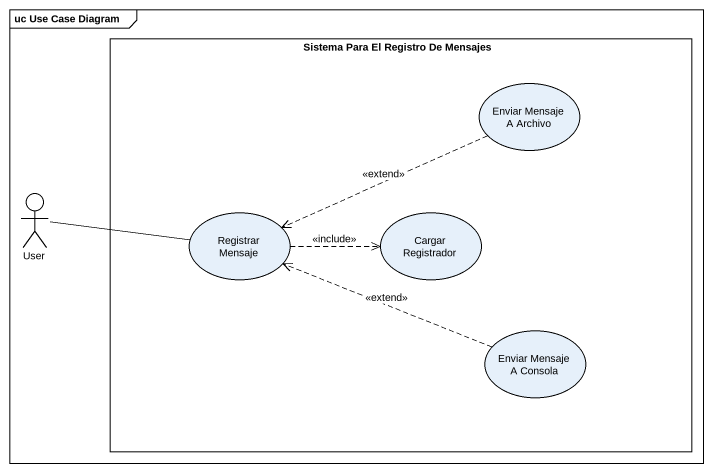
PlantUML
@startuml
mainframe uc Use Case Diagram
rectangle "Sistema Para El Registro De Mensajes" as Sistema_Para_El_Registro_De {
  usecase "Enviar Mensaje A Archivo" as Enviar_Mensaje_A_Archivo
  usecase "Registrar Mensaje" as Registrar_Mensaje
  usecase "Cargar Registrador" as Cargar_Registrador
  usecase "Enviar Mensaje A Consola" as Enviar_Mensaje_A_Consola
}
actor User
Enviar_Mensaje_A_Archivo .left.> Registrar_Mensaje : <<extend>>
User -right- Registrar_Mensaje
Registrar_Mensaje .right.> Cargar_Registrador : <<include>>
Enviar_Mensaje_A_Consola .left.> Registrar_Mensaje : <<extend>>
@enduml
